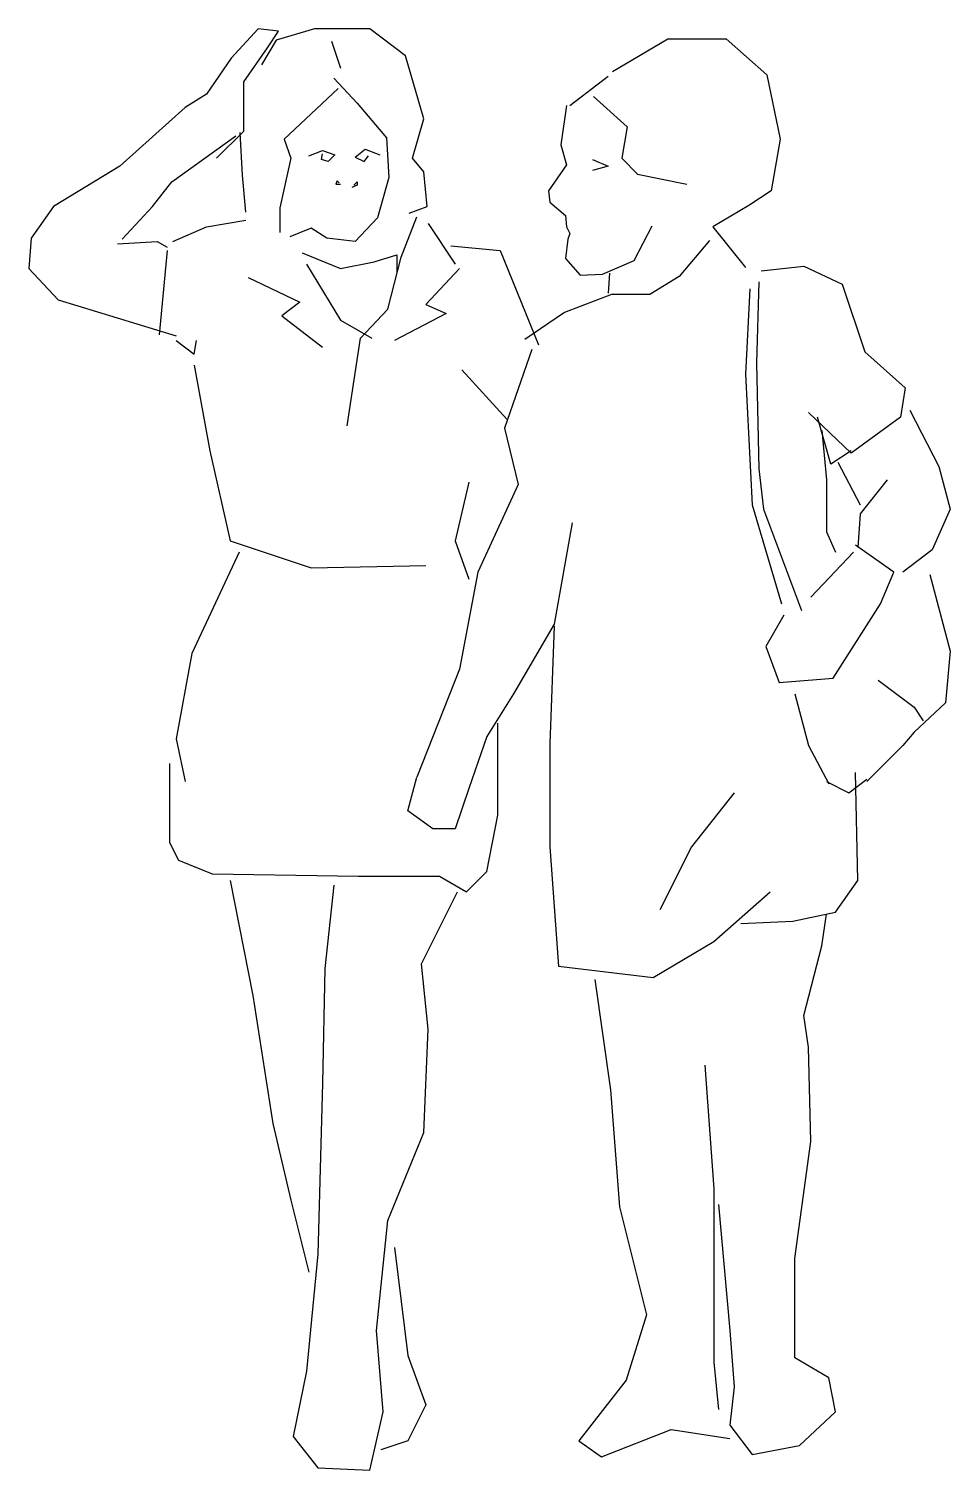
# Model space of a CAD drawing. Extents: x 76459 to 77512, y 21279 to 22926.
import ezdxf

# ---------------------------------------------------------------- set-up
doc = ezdxf.new("R2010")
doc.units = 0
doc.header["$LTSCALE"] = 1270
doc.header["$MEASUREMENT"] = 0
doc.layers.get('0').update_dxf_attribs({"linetype": 'CONTINUOUS'})

msp = doc.modelspace()

# ---------------------------------------------------------------- linework, layer by layer
at = {"linetype": 'CONTINUOUS'}
for p, q in [((76721.6, 22925.7), (76690.7, 22892.3)), ((76744.7, 22923.2), (76721.6, 22925.7)), ((76731.9, 22903.9), (76744.7, 22923.2)), ((76785.8, 22925.7), (76742.1, 22912.9)), ((76848.8, 22925.7), (76785.8, 22925.7)), ((76889.9, 22894.9), (76848.8, 22925.7)), ((76704.9, 22865.3), (76731.9, 22903.9)), ((76742.1, 22912.9), (76725.4, 22884.6)), ((76805.1, 22911.6), (76815.4, 22880.7)), ((77126.4, 22876.9), (77189.4, 22914.2)), ((77189.4, 22914.2), (77256.2, 22914.2)), ((77256.2, 22914.2), (77302.5, 22873)), ((76690.7, 22892.3), (76662.5, 22851.2)), ((76910.5, 22822.9), (76889.9, 22894.9)), ((76807.7, 22869.2), (76834.7, 22840.9)), ((77077.6, 22838.3), (77121.3, 22871.7)), ((77302.5, 22873), (77317.9, 22799.8)), ((76662.5, 22851.2), (76638.1, 22835.8)), ((76704.9, 22808.8), (76704.9, 22865.3)), ((76812.8, 22857.6), (76751.1, 22799.8)), ((76638.1, 22835.8), (76563.5, 22768.9)), ((76834.7, 22840.9), (76868.1, 22801.1)), ((77073.7, 22838.3), (77067.3, 22793.4)), ((77104.6, 22848.6), (77143.1, 22813.9)), ((76897.7, 22777.9), (76910.5, 22822.9)), ((76622.6, 22750.9), (76695.9, 22803.6)), ((76674, 22777.9), (76704.9, 22808.8)), ((76703.6, 22758.7), (76701, 22807.5)), ((77143.1, 22813.9), (77136.7, 22777.9)), ((76751.1, 22799.8), (76758.9, 22777.9)), ((76779.4, 22780.5), (76794.8, 22786.9)), ((76794.8, 22786.9), (76809, 22781.8)), ((76832.1, 22779.2), (76843.7, 22788.2)), ((76843.7, 22788.2), (76860.4, 22781.8)), ((76868.1, 22801.1), (76870.7, 22756.1)), ((77067.3, 22793.4), (77073.7, 22770.2)), ((77317.9, 22799.8), (77307.6, 22740.7)), ((76563.5, 22768.9), (76487.7, 22722.7)), ((76758.9, 22777.9), (76746, 22721.4)), ((76793.6, 22776.6), (76794.8, 22783.1)), ((76801.3, 22774.1), (76793.6, 22776.6)), ((76809, 22781.8), (76801.3, 22774.1)), ((76832.1, 22779.2), (76842.4, 22774.1)), ((76842.4, 22774.1), (76847.5, 22780.5)), ((76910.5, 22762.5), (76897.7, 22777.9)), ((77073.7, 22770.2), (77053.2, 22740.7)), ((77103.3, 22776.6), (77121.3, 22768.9)), ((77121.3, 22768.9), (77103.3, 22763.8)), ((77136.7, 22777.9), (77154.7, 22759.9)), ((76707.5, 22716.2), (76703.6, 22758.7)), ((76870.7, 22756.1), (76857.8, 22709.8)), ((76914.4, 22722.7), (76910.5, 22762.5)), ((77154.7, 22759.9), (77211.2, 22748.4)), ((76600.8, 22722.7), (76622.6, 22750.9)), ((76811.6, 22752.2), (76810.3, 22748.4)), ((76810.3, 22748.4), (76815.4, 22748.4)), ((76814.1, 22749.7), (76811.6, 22752.2)), ((76834.7, 22747.1), (76828.3, 22744.5)), ((76830.8, 22747.1), (76834.7, 22750.9)), ((76834.7, 22750.9), (76834.7, 22747.1)), ((77053.2, 22740.7), (77054.5, 22727.8)), ((77307.6, 22740.7), (77281.9, 22724)), ((76487.7, 22722.7), (76462, 22686.7)), ((76566.1, 22685.4), (76600.8, 22722.7)), ((76746, 22721.4), (76746, 22693.1)), ((76893.8, 22715), (76914.4, 22722.7)), ((77054.5, 22727.8), (77072.4, 22712.4)), ((77281.9, 22724), (77240.8, 22699.5)), ((76662.5, 22699.5), (76707.5, 22707.2)), ((76857.8, 22709.8), (76832.1, 22682.8)), ((76884.8, 22664.8), (76902.8, 22711.1)), ((76915.7, 22703.4), (76946.5, 22657.1)), ((77072.4, 22712.4), (77073.7, 22699.5)), ((76462, 22686.7), (76459.4, 22652)), ((76623.9, 22682.8), (76662.5, 22699.5)), ((76782, 22698.2), (76757.6, 22688)), ((76800, 22686.7), (76782, 22698.2)), ((76832.1, 22682.8), (76800, 22686.7)), ((77073.7, 22699.5), (77077.6, 22691.8)), ((77077.6, 22691.8), (77075, 22685.4)), ((77150.8, 22661), (77171.4, 22700.8)), ((77240.8, 22699.5), (77278.1, 22653.3)), ((76560.9, 22680.3), (76605.9, 22682.8)), ((76605.9, 22682.8), (76617.5, 22676.4)), ((76617.5, 22672.5), (76608.5, 22576.2)), ((76771.7, 22670), (76815.4, 22652)), ((76941.4, 22677.7), (76997.9, 22672.5)), ((76997.9, 22672.5), (77041.6, 22564.6)), ((77075, 22685.4), (77072.4, 22663.5)), ((77237, 22684.1), (77202.2, 22643)), ((76776.8, 22657.1), (76815.4, 22592.9)), ((76815.4, 22652), (76854, 22659.7)), ((76854, 22659.7), (76879.7, 22667.4)), ((76869.4, 22605.7), (76884.8, 22664.8)), ((76879.7, 22667.4), (76879.7, 22646.8)), ((77072.4, 22663.5), (77089.2, 22644.3)), ((77114.9, 22645.6), (77150.8, 22661)), ((77296.1, 22649.4), (77344.9, 22654.6)), ((77344.9, 22654.6), (77388.6, 22634)), ((76459.4, 22652), (76492.8, 22616)), ((76710, 22641.7), (76769.1, 22613.4)), ((76951.6, 22652), (76913.1, 22610.9)), ((77089.2, 22644.3), (77114.9, 22645.6)), ((77122.6, 22646.8), (77121.3, 22623.7)), ((77202.2, 22643), (77168.8, 22622.4)), ((77125.1, 22622.4), (77071.2, 22601.9)), ((77168.8, 22622.4), (77125.1, 22622.4)), ((77283.2, 22628.8), (77278.1, 22531.2)), ((77293.5, 22636.6), (77290.9, 22544)), ((77388.6, 22634), (77414.3, 22556.9)), ((76492.8, 22616), (76627.8, 22574.9)), ((76769.1, 22613.4), (76748.6, 22598)), ((76838.5, 22572.3), (76869.4, 22605.7)), ((76913.1, 22610.9), (76936.2, 22600.6)), ((76748.6, 22598), (76794.8, 22562)), ((76815.4, 22592.9), (76851.4, 22572.3)), ((76936.2, 22600.6), (76877.1, 22569.7)), ((77071.2, 22601.9), (77026.2, 22571)), ((76823.1, 22472.1), (76838.5, 22572.3)), ((76627.8, 22569.7), (76648.3, 22554.3)), ((76648.3, 22554.3), (76650.9, 22569.7)), ((77033.9, 22559.4), (77003, 22469.5)), ((77414.3, 22556.9), (77460.6, 22515.8)), ((76648.3, 22541.5), (76666.3, 22443.8)), ((77290.9, 22544), (77293.5, 22423.2)), ((77005.6, 22479.8), (76954.2, 22536.3)), ((77278.1, 22531.2), (77285.8, 22382.1)), ((77460.6, 22515.8), (77455.4, 22482.3)), ((77465.7, 22490), (77499.1, 22425.8)), ((77398.9, 22441.2), (77350, 22487.5)), ((77375.7, 22428.4), (77360.3, 22482.3)), ((77455.4, 22482.3), (77398.9, 22441.2)), ((77003, 22469.5), (77018.5, 22405.2)), ((77365.5, 22466.9), (77370.6, 22410.4)), ((76666.3, 22443.8), (76689.5, 22341)), ((77398.9, 22443.8), (77375.7, 22428.4)), ((77293.5, 22423.2), (77298.6, 22377)), ((77383.5, 22430.9), (77409.2, 22382.1)), ((77499.1, 22425.8), (77512, 22377)), ((76961.9, 22407.8), (76946.5, 22341)), ((77370.6, 22410.4), (77370.6, 22351.2)), ((77440, 22410.4), (77409.2, 22371.8)), ((77018.5, 22405.2), (76972.2, 22305)), ((77285.8, 22382.1), (77319.2, 22269)), ((77298.6, 22377), (77342.3, 22261.3)), ((77512, 22377), (77491.4, 22330.7)), ((77080.2, 22361.5), (77059.6, 22245.9)), ((77409.2, 22371.8), (77406.6, 22333.3)), ((76689.5, 22341), (76782, 22310.1)), ((76946.5, 22341), (76961.9, 22297.3)), ((77370.6, 22351.2), (77380.9, 22328.1)), ((76699.7, 22328.1), (76645.8, 22212.4)), ((77401.5, 22328.1), (77352.6, 22276.7)), ((77447.7, 22305), (77404, 22335.8)), ((77491.4, 22330.7), (77458, 22305)), ((76782, 22310.1), (76913.1, 22312.7)), ((76972.2, 22305), (76951.6, 22194.5)), ((77432.3, 22269), (77447.7, 22305)), ((77488.8, 22302.4), (77512, 22215)), ((77378.3, 22184.2), (77432.3, 22269)), ((77059.6, 22245.9), (77013.3, 22166.2)), ((77059.6, 22243.3), (77054.5, 22109.6)), ((77321.8, 22256.1), (77301.2, 22220.2)), ((76645.8, 22212.4), (76627.8, 22114.8)), ((77301.2, 22220.2), (77316.6, 22179)), ((77512, 22215), (77506.8, 22155.9)), ((76951.6, 22194.5), (76902.8, 22071.1)), ((77316.6, 22179), (77378.3, 22184.2)), ((77429.7, 22181.6), (77470.9, 22150.8)), ((77013.3, 22166.2), (76982.5, 22117.3)), ((77334.6, 22166.2), (77350, 22107.1)), ((77506.8, 22155.9), (77470.9, 22122.5)), ((77470.9, 22150.8), (77481.1, 22135.3)), ((76995.3, 22109.6), (76995.3, 22132.8)), ((76627.8, 22114.8), (76638.1, 22065.9)), ((76982.5, 22117.3), (76961.9, 22058.2)), ((77470.9, 22122.5), (77458, 22107.1)), ((76995.3, 22027.4), (76995.3, 22109.6)), ((77054.5, 22109.6), (77054.5, 21991.4)), ((77350, 22107.1), (77373.2, 22063.4)), ((77458, 22107.1), (77416.9, 22065.9)), ((76620.1, 22086.5), (76620.1, 21996.5)), ((76892.5, 22032.5), (76902.8, 22071.1)), ((77370.6, 22065.9), (77396.3, 22053.1)), ((77396.3, 22053.1), (77416.9, 22068.5)), ((77406.6, 21952.8), (77404, 22076.2)), ((76961.9, 22058.2), (76946.5, 22012)), ((77265.2, 22053.1), (77216.4, 21991.4)), ((76920.8, 22012), (76892.5, 22032.5)), ((76946.5, 22012), (76920.8, 22012)), ((76982.5, 21963.1), (76995.3, 22027.4)), ((76620.1, 21996.5), (76630.3, 21976)), ((77054.5, 21991.4), (77064.7, 21855.2)), ((77216.4, 21991.4), (77180.4, 21919.4)), ((76630.3, 21976), (76668.9, 21960.6)), ((76959.3, 21940), (76982.5, 21963.1)), ((76668.9, 21960.6), (76836, 21958)), ((76689.5, 21952.8), (76715.2, 21821.7)), ((76807.7, 21947.7), (76797.4, 21852.6)), ((76836, 21958), (76928.5, 21958)), ((76928.5, 21958), (76959.3, 21940)), ((77380.9, 21916.9), (77406.6, 21952.8)), ((76907.9, 21857.7), (76949.1, 21940)), ((77242.1, 21883.4), (77306.3, 21940)), ((77332.1, 21906.6), (77380.9, 21916.9)), ((77365.5, 21878.3), (77370.6, 21914.3)), ((77272.9, 21904), (77332.1, 21906.6)), ((77172.7, 21842.3), (77242.1, 21883.4)), ((77344.9, 21798.6), (77365.5, 21878.3)), ((76797.4, 21852.6), (76794.8, 21721.5)), ((76915.7, 21783.2), (76907.9, 21857.7)), ((77064.7, 21855.2), (77172.7, 21842.3)), ((77105.9, 21839.7), (77123.9, 21713.8)), ((76715.2, 21821.7), (76738.3, 21675.2)), ((77350, 21762.6), (77344.9, 21798.6)), ((76910.5, 21665), (76915.7, 21783.2)), ((77352.6, 21654.7), (77350, 21762.6)), ((77231.8, 21742.1), (77242.1, 21600.7)), ((76794.8, 21721.5), (76789.7, 21526.2)), ((77123.9, 21713.8), (77134.1, 21580.1)), ((76738.3, 21675.2), (76758.9, 21587.8)), ((76869.4, 21564.7), (76910.5, 21665)), ((77334.6, 21521), (77352.6, 21654.7)), ((77242.1, 21600.7), (77242.1, 21467)), ((76758.9, 21587.8), (76779.4, 21505.6)), ((77134.1, 21580.1), (77165, 21456.8)), ((77247.2, 21582.7), (77260.1, 21438.8)), ((76856.5, 21438.8), (76869.4, 21564.7)), ((76789.7, 21526.2), (76776.8, 21392.5)), ((76877.1, 21533.9), (76892.5, 21410.5)), ((77334.6, 21407.9), (77334.6, 21521)), ((77165, 21456.8), (77141.8, 21382.2)), ((77242.1, 21467), (77242.1, 21402.8)), ((76864.2, 21346.2), (76856.5, 21438.8)), ((77260.1, 21438.8), (77265.2, 21374.5)), ((76892.5, 21410.5), (76913.1, 21353.9)), ((77242.1, 21402.8), (77247.2, 21348.8)), ((77373.2, 21384.8), (77334.6, 21407.9)), ((76776.8, 21392.5), (76761.4, 21318)), ((77141.8, 21382.2), (77087.9, 21312.8)), ((77265.2, 21374.5), (77260.1, 21330.8)), ((77380.9, 21346.2), (77373.2, 21384.8)), ((76913.1, 21353.9), (76892.5, 21312.8)), ((76848.8, 21279.4), (76864.2, 21346.2)), ((77339.8, 21307.7), (77380.9, 21346.2)), ((77113.6, 21294.8), (77193.3, 21325.7)), ((77193.3, 21325.7), (77260.1, 21315.4)), ((77260.1, 21330.8), (77285.8, 21297.4)), ((76761.4, 21318), (76789.7, 21282)), ((76892.5, 21312.8), (76861.7, 21302.5)), ((77087.9, 21312.8), (77113.6, 21294.8)), ((77285.8, 21297.4), (77339.8, 21307.7)), ((76789.7, 21282), (76848.8, 21279.4))]:
    msp.add_line(p, q, dxfattribs=at)

doc.saveas('drawing.dxf')
